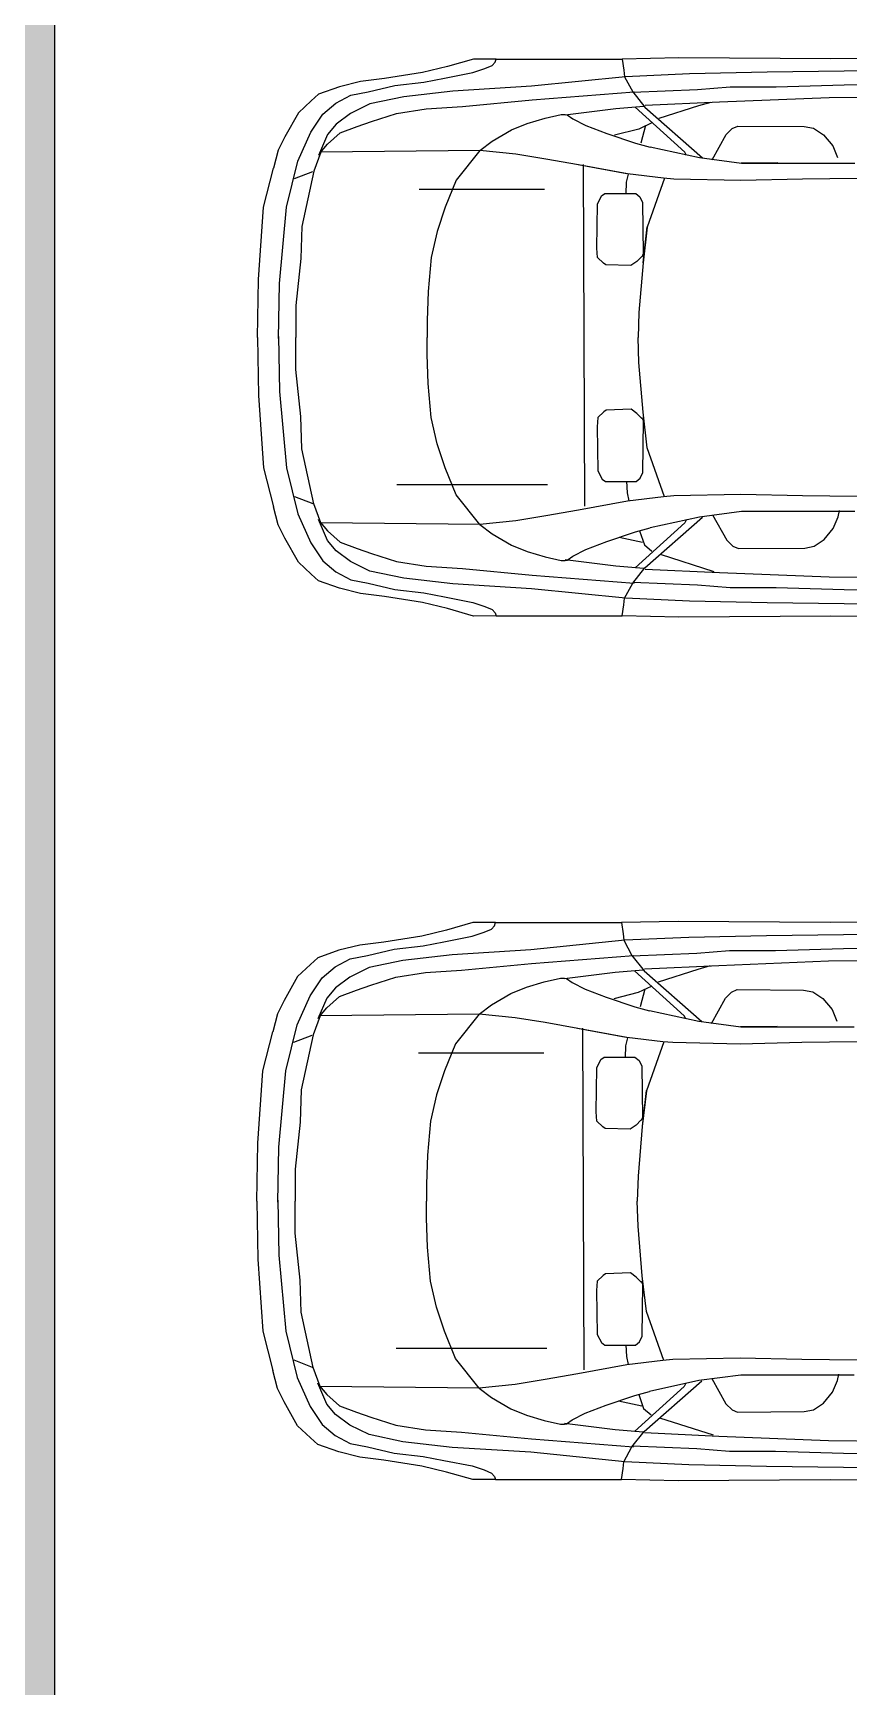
# Model space of a CAD drawing. Header units: millimetres. Extents: x 10193 to 57833, y 9963 to 44360.
# Drawn here: x 15781 to 18353, y 23806 to 29019 of the extents above; entities that cross this region are included whole.
import ezdxf

# ---------------------------------------------------------------- set-up
doc = ezdxf.new("R2010")
doc.units = ezdxf.units.MM
doc.layers.add('free-dwg.com', color=7, linetype='Continuous')
doc.layers.add('Стены', color=7, linetype='Continuous')

msp = doc.modelspace()

# ---------------------------------------------------------------- hatches: boundary and pattern name
at = {"layer": 'Стены'}
h = msp.add_hatch(dxfattribs=at)
h.set_pattern_fill('ANSI32', color=256, scale=10)
h.paths.add_polyline_path([(57833.4, 42702.7), (10593.4, 42702.7), (10593.4, 9962.7), (26833.4, 9962.7), (26833.4, 14962.7), (57833.4, 14962.7)])
h.paths.add_polyline_path([(10713.4, 42582.7), (57713.4, 42582.7), (57713.4, 15082.7), (26713.4, 15082.7), (26713.4, 10082.7), (10713.4, 10082.7)], flags=16)
h.paths.add_polyline_path([(10963.4, 42332.7), (57463.4, 42332.7), (57463.4, 15332.7), (26463.4, 15332.7), (26463.4, 10332.7), (10963.4, 10332.7)], flags=0)
h.paths.add_polyline_path([(57463.4, 42332.7), (10963.4, 42332.7), (10963.4, 10332.7), (26463.4, 10332.7), (26463.4, 15332.7), (57463.4, 15332.7)], flags=0)
h = msp.add_hatch(dxfattribs=at)
h.set_pattern_fill('ANSI36', color=256, scale=10)
h.paths.add_polyline_path([(57713.4, 42582.7), (10713.4, 42582.7), (10713.4, 10082.7), (26713.4, 10082.7), (26713.4, 15082.7), (57713.4, 15082.7)])
h.paths.add_polyline_path([(10963.4, 42332.7), (57463.4, 42332.7), (57463.4, 15332.7), (26463.4, 15332.7), (26463.4, 10332.7), (10963.4, 10332.7)], flags=16)
h = msp.add_hatch(dxfattribs=at)
h.set_pattern_fill('ANSI36', color=256, scale=10)
h.paths.add_polyline_path([(15848.4, 42332.7), (15713.4, 42332.7), (15578.4, 42332.7), (15578.4, 14947.7), (21848.4, 14947.7), (21848.4, 23082.7), (21713.4, 23082.7), (21578.4, 23082.7), (21578.4, 15217.7), (15848.4, 15217.7)])

# ---------------------------------------------------------------- linework, layer by layer
at = {"layer": 'free-dwg.com'}
for p, q in [((17169.4, 28937.7), (17086.8, 28914.2)), ((17240.5, 28937.7), (17169.4, 28937.7)), ((17237.9, 28927.6), (17240.5, 28937.7)), ((17240.5, 28937.7), (17638.1, 28937.7)), ((17816.5, 28941.2), (17638.1, 28937.7)), ((17638.1, 28937.7), (17643.2, 28902.2)), ((18296.2, 28938.4), (17816.5, 28941.2)), ((18595.2, 28940.4), (18296.2, 28938.4)), ((17008.9, 28895.3), (16888.5, 28876.4)), ((17086.8, 28914.2), (17008.9, 28895.3)), ((17078.3, 28876.9), (17167, 28894.7)), ((17167, 28894.7), (17205, 28907.3)), ((17205, 28907.3), (17227.8, 28917.4)), ((17227.8, 28917.4), (17237.9, 28927.6)), ((17648.3, 28882), (17351.9, 28851.6)), ((17643.2, 28902.2), (17645.7, 28882)), ((17645.7, 28882), (17671.1, 28833.9)), ((17850, 28891), (17648.3, 28882)), ((18095.4, 28896.6), (17850, 28891)), ((18338, 28899.4), (18095.4, 28896.6)), ((18576.7, 28903.3), (18338, 28899.4)), ((16746.9, 28850.5), (16680.8, 28826.9)), ((16813, 28867), (16746.9, 28850.5)), ((16782.7, 28824.1), (16837.7, 28833.9)), ((16888.5, 28876.4), (16813, 28867)), ((16837.7, 28833.9), (16921.3, 28854.2)), ((16921.3, 28854.2), (17012.5, 28864.3)), ((17103.7, 28836.4), (16949.2, 28818.7)), ((17012.5, 28864.3), (17078.3, 28876.9)), ((17351.9, 28851.6), (17103.7, 28836.4)), ((17354.4, 28808.6), (17676.1, 28833.9)), ((17671.1, 28833.9), (17709, 28785.8)), ((17875.1, 28840.9), (17671.5, 28832.5)), ((17978.3, 28849.2), (17875.1, 28840.9)), ((18123.3, 28849.2), (17978.3, 28849.2)), ((18338, 28854.8), (18123.3, 28849.2)), ((18563.4, 28858.3), (18338, 28854.8)), ((16657.2, 28805.7), (16617.1, 28768)), ((16680.8, 28826.9), (16657.2, 28805.7)), ((16694.1, 28764), (16735.2, 28798.8)), ((16735.2, 28798.8), (16782.7, 28824.1)), ((16842.8, 28796), (16782, 28765.6)), ((16949.2, 28818.7), (16842.8, 28796)), ((16926.4, 28765.6), (17020.1, 28780.8)), ((17020.1, 28780.8), (17134.1, 28788.4)), ((17134.1, 28788.4), (17354.4, 28808.6)), ((17617.9, 28780.8), (17458.3, 28760.5)), ((17706.5, 28788.4), (17617.9, 28780.8)), ((17835.7, 28644.1), (17678.7, 28785.8)), ((17709, 28785.8), (17891.4, 28626.4)), ((17944.8, 28801.9), (17710.5, 28790.7)), ((17754.5, 28751.1), (17880, 28791.4)), ((17880, 28791.4), (17918.3, 28802.1)), ((18290.6, 28815.8), (17944.8, 28801.9)), ((18549.9, 28818.6), (18290.6, 28815.8)), ((16617.1, 28768), (16574.6, 28692.5)), ((16656.2, 28707.2), (16694.1, 28764)), ((16736.4, 28732.7), (16708.5, 28699.8)), ((16782, 28765.6), (16736.4, 28732.7)), ((16749.1, 28704.9), (16802.2, 28725.1)), ((16802.2, 28725.1), (16847.8, 28740.3)), ((16847.8, 28740.3), (16926.4, 28765.6)), ((17288.9, 28714.6), (17338.8, 28734.2)), ((17338.8, 28734.2), (17394.7, 28750.8)), ((17394.7, 28750.8), (17446.1, 28762.9)), ((17446.1, 28762.9), (17458.2, 28762.9)), ((17458.2, 28762.9), (17464.2, 28761.4)), ((17464.2, 28761.4), (17482.3, 28749.3)), ((17482.3, 28749.3), (17523.1, 28728.2)), ((17523.1, 28728.2), (17589.6, 28702.5)), ((17731.1, 28736.2), (17690.6, 28717)), ((17711.9, 28727.7), (17697, 28672.4)), ((17984.8, 28718.7), (18002.2, 28726.5)), ((18002.2, 28726.5), (18211.5, 28725.2)), ((18211.5, 28725.2), (18241.4, 28719.5)), ((16574.6, 28692.5), (16553.3, 28650)), ((16615.1, 28615.6), (16656.2, 28707.2)), ((16708.5, 28699.8), (16680.7, 28634)), ((16708.5, 28669.4), (16749.1, 28704.9)), ((17189.2, 28649.7), (17228.5, 28678.3)), ((17228.5, 28678.3), (17288.9, 28714.6)), ((17589.6, 28702.5), (17680.3, 28672.3)), ((17690.6, 28717), (17614.1, 28697.9)), ((17680.3, 28672.3), (17726.5, 28660.1)), ((17921.2, 28619.8), (17965.5, 28699.3)), ((17965.5, 28699.3), (17984.8, 28718.7)), ((18241.4, 28719.5), (18272.4, 28698.3)), ((18272.4, 28698.3), (18301.6, 28663.5)), ((16553.3, 28650), (16539.2, 28593.5)), ((16687.8, 28644), (16665.7, 28584)), ((16685.7, 28641.6), (16708.5, 28669.4)), ((17189.2, 28649.7), (16687.8, 28644)), ((17189.2, 28649.7), (17114.7, 28555.5)), ((17302.5, 28637.6), (17189.2, 28649.7)), ((17397.7, 28622.5), (17302.5, 28637.6)), ((17500.5, 28604.4), (17397.7, 28622.5)), ((17881.5, 28625.7), (17726.5, 28660.1)), ((17840.8, 28634), (17835.7, 28644.1)), ((18014.4, 28608.5), (17881.5, 28625.7)), ((18301.6, 28663.5), (18317.2, 28626.8)), ((16507.6, 28470.2), (16539.2, 28593.5)), ((16580.3, 28470.2), (16615.1, 28615.6)), ((16604.7, 28560.6), (16662.9, 28583.4)), ((16665.7, 28584), (16627.7, 28410.2)), ((17653.1, 28575.8), (17498.9, 28604.1)), ((17654.6, 28575.7), (17500.5, 28604.4)), ((17514.9, 28605.3), (17519, 27528.1)), ((17652.1, 28549.4), (17657.9, 28574.6)), ((17768.3, 28561.8), (17654.6, 28575.7)), ((18128.5, 28610), (18012.8, 28609.7)), ((18130, 28608.5), (18014.4, 28608.5)), ((18371.2, 28608.5), (18130, 28608.5)), ((17393.6, 28526.7), (16998, 28526.7)), ((17114.7, 28555.5), (17079.9, 28470.2)), ((17650.3, 28512.6), (17652.1, 28549.4)), ((17771.7, 28562.3), (17716.7, 28408)), ((17800.3, 28559.3), (17768.3, 28561.8)), ((18011.9, 28554.4), (17800.3, 28559.3)), ((18206.3, 28559.3), (18011.9, 28554.4)), ((18607.4, 28564.3), (18206.3, 28559.3)), ((16491.8, 28242.8), (16507.6, 28470.2)), ((16558.2, 28230.2), (16580.3, 28470.2)), ((17079.9, 28470.2), (17054.6, 28394.4)), ((17557.9, 28341), (17560.1, 28479.7)), ((17560.1, 28479.7), (17573.1, 28505.9)), ((17573.1, 28505.9), (17583.6, 28513.7)), ((17583.6, 28513.7), (17680.5, 28514)), ((17680.5, 28514), (17693.6, 28503.6)), ((17693.6, 28503.6), (17701.5, 28485.3)), ((17701.5, 28485.3), (17704.6, 28323.1)), ((16627.7, 28410.2), (16624.6, 28309.1)), ((17054.6, 28394.4), (17035.6, 28312.3)), ((17715.7, 28408.3), (17702.9, 28295.7)), ((17716.7, 28408), (17703.6, 28295.5)), ((16624.6, 28309.1), (16608.8, 28160.7)), ((17035.6, 28312.3), (17026.1, 28204.9)), ((17560.6, 28312.2), (17557.9, 28341)), ((17579, 28294), (17560.6, 28312.2)), ((17699.4, 28315.3), (17683.7, 28299.5)), ((17704.6, 28323.1), (17699.4, 28312.6)), ((17586.9, 28288.8), (17579, 28294)), ((17665.4, 28286.4), (17586.9, 28288.8)), ((17683.7, 28299.5), (17665.4, 28286.4)), ((17703.6, 28295.5), (17690.5, 28138.5)), ((16488.6, 28059.6), (16491.8, 28242.8)), ((16555, 28056.4), (16558.2, 28230.2)), ((17026.1, 28204.9), (17023, 28113.3)), ((16608.8, 28160.7), (16608.8, 28059.8)), ((17023, 28113.3), (17023, 28059.8)), ((17690.5, 28138.5), (17687.9, 28060)), ((16488.6, 28060.1), (16491.8, 27876.9)), ((16555, 28063.3), (16558.2, 27889.5)), ((16608.8, 27959), (16608.8, 28059.8)), ((17023, 28006.4), (17023, 28059.8)), ((17690.5, 27981.2), (17687.9, 28059.7)), ((17026.1, 27914.8), (17023, 28006.4)), ((16624.6, 27810.5), (16608.8, 27959)), ((17703.6, 27824.2), (17690.5, 27981.2)), ((17035.6, 27807.4), (17026.1, 27914.8)), ((16491.8, 27876.9), (16507.6, 27649.4)), ((16558.2, 27889.5), (16580.3, 27649.4)), ((16627.7, 27709.4), (16624.6, 27810.5)), ((17054.6, 27725.2), (17035.6, 27807.4)), ((17561.3, 27807.3), (17558.7, 27778.5)), ((17579.7, 27825.6), (17561.3, 27807.3)), ((17587.5, 27830.8), (17579.7, 27825.6)), ((17666.1, 27833.5), (17587.5, 27830.8)), ((17684.4, 27820.4), (17666.1, 27833.5)), ((17700.1, 27804.7), (17684.4, 27820.4)), ((17705.3, 27796.8), (17700.1, 27807.3)), ((17702.7, 27634.7), (17705.3, 27796.8)), ((17716.7, 27711.7), (17703.6, 27824.2)), ((17558.7, 27778.5), (17561.3, 27639.9)), ((16665.7, 27535.7), (16627.7, 27709.4)), ((17079.9, 27649.4), (17054.6, 27725.2)), ((17771.7, 27557.3), (17716.7, 27711.7)), ((16507.6, 27649.4), (16539.2, 27526.2)), ((16580.3, 27649.4), (16615.1, 27504.1)), ((17114.7, 27564.1), (17079.9, 27649.4)), ((17561.3, 27639.9), (17574.4, 27613.7)), ((17694.9, 27616.3), (17702.7, 27634.7)), ((17403, 27595.2), (16927.4, 27595.2)), ((17574.4, 27613.7), (17584.9, 27605.9)), ((17584.9, 27605.9), (17681.8, 27605.9)), ((17651.6, 27607.2), (17653.5, 27570.4)), ((17681.8, 27605.9), (17694.9, 27616.3)), ((16553.3, 27469.6), (16539.2, 27526.2)), ((16604.7, 27559.1), (16662.9, 27536.3)), ((16687.8, 27475.7), (16665.7, 27535.7)), ((17189.2, 27470), (17114.7, 27564.1)), ((17654.6, 27544), (17500.5, 27515.3)), ((17653.5, 27570.4), (17659.3, 27545.3)), ((17768.3, 27557.9), (17654.6, 27544)), ((17800.3, 27560.3), (17768.3, 27557.9)), ((18011.9, 27565.2), (17800.3, 27560.3)), ((18206.3, 27560.3), (18011.9, 27565.2)), ((18607.4, 27555.4), (18206.3, 27560.3)), ((16615.1, 27504.1), (16656.2, 27412.5)), ((16708.5, 27419.9), (16680.7, 27485.7)), ((16685.7, 27478.1), (16708.5, 27450.2)), ((17189.2, 27470), (16687.8, 27475.7)), ((17302.5, 27482.1), (17189.2, 27470)), ((17397.7, 27497.2), (17302.5, 27482.1)), ((17500.5, 27515.3), (17397.7, 27497.2)), ((17835.7, 27475.6), (17678.7, 27333.8)), ((17709, 27333.8), (17891.4, 27493.3)), ((17881.5, 27493.9), (17726.5, 27459.5)), ((17840.8, 27485.7), (17835.7, 27475.6)), ((18014.4, 27511.2), (17881.5, 27493.9)), ((17922.8, 27500.7), (17967.4, 27421.4)), ((18130, 27511.2), (18014.4, 27511.2)), ((18371.2, 27511.2), (18130, 27511.2)), ((18303.3, 27458.1), (18318.8, 27494.9)), ((18318.8, 27494.9), (18322.7, 27514.3)), ((16574.6, 27427.2), (16553.3, 27469.6)), ((16617.1, 27351.7), (16574.6, 27427.2)), ((16708.5, 27450.2), (16749.1, 27414.8)), ((17189.2, 27470), (17228.5, 27441.3)), ((17228.5, 27441.3), (17288.9, 27405.1)), ((17589.6, 27417.2), (17680.3, 27447.4)), ((17702, 27413.7), (17628.4, 27429.1)), ((17680.3, 27447.4), (17726.5, 27459.5)), ((17692.3, 27450.4), (17707.8, 27405.9)), ((17967.4, 27421.4), (17986.7, 27402)), ((18243.2, 27402), (18274.2, 27423.3)), ((18274.2, 27423.3), (18303.3, 27458.1)), ((16656.2, 27412.5), (16694.1, 27355.6)), ((16736.4, 27387), (16708.5, 27419.9)), ((16782, 27354.1), (16736.4, 27387)), ((16749.1, 27414.8), (16802.2, 27394.6)), ((16802.2, 27394.6), (16847.8, 27379.4)), ((16847.8, 27379.4), (16926.4, 27354.1)), ((17288.9, 27405.1), (17338.8, 27385.5)), ((17338.8, 27385.5), (17394.7, 27368.9)), ((17464.2, 27358.3), (17482.3, 27370.4)), ((17482.3, 27370.4), (17523.1, 27391.5)), ((17523.1, 27391.5), (17589.6, 27417.2)), ((17707.8, 27405.9), (17731, 27386.6)), ((17758.1, 27376.9), (17926.7, 27322.7)), ((17986.7, 27402), (18004.2, 27394.3)), ((18004.2, 27394.3), (18213.4, 27396.2)), ((18213.4, 27396.2), (18243.2, 27402)), ((16657.2, 27314), (16617.1, 27351.7)), ((16694.1, 27355.6), (16735.2, 27320.9)), ((16735.2, 27320.9), (16782.7, 27295.6)), ((16842.8, 27323.7), (16782, 27354.1)), ((16949.2, 27300.9), (16842.8, 27323.7)), ((16926.4, 27354.1), (17020.1, 27338.9)), ((17020.1, 27338.9), (17134.1, 27331.3)), ((17134.1, 27331.3), (17354.4, 27311.1)), ((17394.7, 27368.9), (17446.1, 27356.8)), ((17446.1, 27356.8), (17458.2, 27356.8)), ((17458.2, 27356.8), (17464.2, 27358.3)), ((17617.9, 27338.9), (17458.3, 27359.1)), ((17706.5, 27331.3), (17617.9, 27338.9)), ((17671.1, 27285.8), (17709, 27333.8)), ((17944.8, 27317.8), (17710.5, 27329)), ((18290.6, 27303.9), (17944.8, 27317.8)), ((16680.8, 27292.8), (16657.2, 27314)), ((16746.9, 27269.2), (16680.8, 27292.8)), ((16813, 27252.7), (16746.9, 27269.2)), ((16782.7, 27295.6), (16837.7, 27285.8)), ((16837.7, 27285.8), (16921.3, 27265.5)), ((16921.3, 27265.5), (17012.5, 27255.4)), ((17103.7, 27283.2), (16949.2, 27300.9)), ((17351.9, 27268), (17103.7, 27283.2)), ((17648.3, 27237.7), (17351.9, 27268)), ((17354.4, 27311.1), (17676.1, 27285.8)), ((17645.7, 27237.7), (17671.1, 27285.8)), ((17875.1, 27278.8), (17671.5, 27287.2)), ((17978.3, 27270.5), (17875.1, 27278.8)), ((18123.3, 27270.5), (17978.3, 27270.5)), ((18338, 27264.9), (18123.3, 27270.5)), ((18549.9, 27301.1), (18290.6, 27303.9)), ((18563.4, 27261.4), (18338, 27264.9)), ((16888.5, 27243.3), (16813, 27252.7)), ((17008.9, 27224.4), (16888.5, 27243.3)), ((17086.8, 27205.5), (17008.9, 27224.4)), ((17012.5, 27255.4), (17078.3, 27242.7)), ((17078.3, 27242.7), (17167, 27225)), ((17167, 27225), (17205, 27212.4)), ((17638.1, 27182), (17643.2, 27217.4)), ((17643.2, 27217.4), (17645.7, 27237.7)), ((17850, 27228.7), (17648.3, 27237.7)), ((18095.4, 27223.1), (17850, 27228.7)), ((18338, 27220.3), (18095.4, 27223.1)), ((18576.7, 27216.4), (18338, 27220.3)), ((17169.4, 27181.9), (17086.8, 27205.5)), ((17240.5, 27182), (17169.4, 27181.9)), ((17205, 27212.4), (17227.8, 27202.2)), ((17227.8, 27202.2), (17237.9, 27192.1)), ((17237.9, 27192.1), (17240.5, 27182)), ((17240.5, 27182), (17638.1, 27182)), ((17816.5, 27178.5), (17638.1, 27182)), ((18296.2, 27181.3), (17816.5, 27178.5)), ((18595.2, 27179.2), (18296.2, 27181.3)), ((17006.7, 26173), (16886.4, 26154.2)), ((17084.6, 26191.9), (17006.7, 26173)), ((17076.2, 26154.7), (17164.9, 26172.4)), ((17167.2, 26215.5), (17084.6, 26191.9)), ((17164.9, 26172.4), (17202.9, 26185)), ((17238.3, 26215.4), (17167.2, 26215.5)), ((17202.9, 26185), (17225.6, 26195.2)), ((17225.6, 26195.2), (17235.8, 26205.3)), ((17235.8, 26205.3), (17238.3, 26215.4)), ((17238.3, 26215.4), (17636, 26215.4)), ((17814.4, 26218.9), (17636, 26215.4)), ((17636, 26215.4), (17641.1, 26180)), ((17641.1, 26180), (17643.6, 26159.7)), ((18294, 26216.1), (17814.4, 26218.9)), ((18093.2, 26174.3), (17847.8, 26168.8)), ((18335.9, 26177.1), (18093.2, 26174.3)), ((18593.1, 26218.2), (18294, 26216.1)), ((18574.5, 26181.1), (18335.9, 26177.1)), ((16744.7, 26128.2), (16678.6, 26104.6)), ((16810.8, 26144.7), (16744.7, 26128.2)), ((16886.4, 26154.2), (16810.8, 26144.7)), ((16835.6, 26111.7), (16919.2, 26131.9)), ((16919.2, 26131.9), (17010.3, 26142)), ((17010.3, 26142), (17076.2, 26154.7)), ((17349.8, 26129.4), (17101.5, 26114.2)), ((17646.1, 26159.7), (17349.8, 26129.4)), ((17643.6, 26159.7), (17668.9, 26111.7)), ((17847.8, 26168.8), (17646.1, 26159.7)), ((17872.9, 26118.6), (17669.4, 26110.2)), ((17976.1, 26127), (17872.9, 26118.6)), ((18121.1, 26127), (17976.1, 26127)), ((18335.9, 26132.5), (18121.1, 26127)), ((18561.3, 26136), (18335.9, 26132.5)), ((16655, 26083.4), (16614.9, 26045.7)), ((16678.6, 26104.6), (16655, 26083.4)), ((16692, 26041.8), (16733.1, 26076.5)), ((16733.1, 26076.5), (16780.5, 26101.8)), ((16840.6, 26073.7), (16779.8, 26043.3)), ((16780.5, 26101.8), (16835.6, 26111.7)), ((16947, 26096.5), (16840.6, 26073.7)), ((17101.5, 26114.2), (16947, 26096.5)), ((17017.9, 26058.5), (17131.9, 26066.1)), ((17131.9, 26066.1), (17352.3, 26086.3)), ((17352.3, 26086.3), (17674, 26111.7)), ((17704.4, 26066.1), (17615.7, 26058.5)), ((17668.9, 26111.7), (17706.9, 26063.6)), ((17942.7, 26079.6), (17708.4, 26068.4)), ((17752.3, 26028.8), (17877.9, 26069.2)), ((17877.9, 26069.2), (17916.2, 26079.8)), ((18288.5, 26093.5), (17942.7, 26079.6)), ((18547.8, 26096.3), (18288.5, 26093.5)), ((16614.9, 26045.7), (16572.4, 25970.2)), ((16654, 25984.9), (16692, 26041.8)), ((16779.8, 26043.3), (16734.3, 26010.4)), ((16800.1, 26002.8), (16845.7, 26018)), ((16845.7, 26018), (16924.2, 26043.3)), ((16924.2, 26043.3), (17017.9, 26058.5)), ((17336.6, 26011.9), (17392.5, 26028.5)), ((17392.5, 26028.5), (17443.9, 26040.6)), ((17443.9, 26040.6), (17456, 26040.6)), ((17456, 26040.6), (17462.1, 26039.1)), ((17615.7, 26058.5), (17456.1, 26038.3)), ((17462.1, 26039.1), (17480.2, 26027)), ((17480.2, 26027), (17521, 26005.9)), ((17833.6, 25921.9), (17676.5, 26063.6)), ((17728.9, 26013.9), (17688.5, 25994.8)), ((17706.9, 26063.6), (17889.3, 25904.1)), ((16572.4, 25970.2), (16551.2, 25927.8)), ((16612.9, 25893.3), (16654, 25984.9)), ((16706.4, 25977.5), (16678.5, 25911.7)), ((16734.3, 26010.4), (16706.4, 25977.5)), ((16706.4, 25947.2), (16746.9, 25982.6)), ((16746.9, 25982.6), (16800.1, 26002.8)), ((17226.3, 25956.1), (17286.8, 25992.3)), ((17286.8, 25992.3), (17336.6, 26011.9)), ((17521, 26005.9), (17587.5, 25980.2)), ((17587.5, 25980.2), (17678.2, 25950)), ((17688.5, 25994.8), (17611.9, 25975.7)), ((17709.8, 26005.4), (17694.9, 25950.1)), ((17919.1, 25897.6), (17963.4, 25977.1)), ((17963.4, 25977.1), (17982.7, 25996.5)), ((17982.7, 25996.5), (18000.1, 26004.3)), ((18000.1, 26004.3), (18209.3, 26002.9)), ((18209.3, 26002.9), (18239.2, 25997.2)), ((18239.2, 25997.2), (18270.3, 25976)), ((18270.3, 25976), (18299.4, 25941.3)), ((16551.2, 25927.8), (16537.1, 25871.2)), ((16685.7, 25921.7), (16663.5, 25861.7)), ((16683.6, 25919.3), (16706.4, 25947.2)), ((17187, 25927.4), (16685.7, 25921.7)), ((17187, 25927.4), (17112.5, 25833.3)), ((17187, 25927.4), (17226.3, 25956.1)), ((17300.4, 25915.3), (17187, 25927.4)), ((17395.6, 25900.2), (17300.4, 25915.3)), ((17678.2, 25950), (17724.3, 25937.9)), ((17879.4, 25903.5), (17724.3, 25937.9)), ((17838.6, 25911.7), (17833.6, 25921.9)), ((18299.4, 25941.3), (18315, 25904.6)), ((16505.4, 25748), (16537.1, 25871.2)), ((16578.2, 25748), (16612.9, 25893.3)), ((16602.5, 25838.3), (16660.8, 25861.1)), ((16663.5, 25861.7), (16625.6, 25688)), ((17498.3, 25882.1), (17395.6, 25900.2)), ((17651, 25853.6), (17496.8, 25881.8)), ((17652.5, 25853.4), (17498.3, 25882.1)), ((17512.8, 25883), (17516.8, 24805.8)), ((18012.2, 25886.3), (17879.4, 25903.5)), ((18126.3, 25887.8), (18010.7, 25887.4)), ((18127.9, 25886.3), (18012.2, 25886.3)), ((18369.1, 25886.3), (18127.9, 25886.3)), ((17112.5, 25833.3), (17077.7, 25748)), ((17648.2, 25790.4), (17650, 25827.1)), ((17650, 25827.1), (17655.7, 25852.3)), ((17766.2, 25839.5), (17652.5, 25853.4)), ((17769.5, 25840.1), (17714.5, 25685.7)), ((17798.1, 25837.1), (17766.2, 25839.5)), ((18009.8, 25832.2), (17798.1, 25837.1)), ((18204.2, 25837.1), (18009.8, 25832.2)), ((18605.3, 25842), (18204.2, 25837.1)), ((17391.5, 25804.4), (16995.9, 25804.4)), ((17555.8, 25618.8), (17558, 25757.4)), ((17558, 25757.4), (17571, 25783.6)), ((17571, 25783.6), (17581.5, 25791.5)), ((17581.5, 25791.5), (17678.3, 25791.8)), ((17678.3, 25791.8), (17691.5, 25781.3)), ((17691.5, 25781.3), (17699.4, 25763)), ((17699.4, 25763), (17702.4, 25600.9)), ((16489.6, 25520.5), (16505.4, 25748)), ((16556, 25507.9), (16578.2, 25748)), ((17077.7, 25748), (17052.5, 25672.2)), ((16625.6, 25688), (16622.4, 25586.9)), ((17052.5, 25672.2), (17033.5, 25590)), ((17713.5, 25686), (17700.8, 25573.5)), ((17714.5, 25685.7), (17701.4, 25573.2)), ((17558.5, 25590), (17555.8, 25618.8)), ((17702.4, 25600.9), (17697.2, 25590.4)), ((16622.4, 25586.9), (16606.6, 25438.4)), ((17033.5, 25590), (17024, 25482.6)), ((17576.9, 25571.7), (17558.5, 25590)), ((17584.7, 25566.5), (17576.9, 25571.7)), ((17663.3, 25564.1), (17584.7, 25566.5)), ((17681.6, 25577.3), (17663.3, 25564.1)), ((17697.2, 25593), (17681.6, 25577.3)), ((17701.4, 25573.2), (17688.4, 25416.2)), ((16486.5, 25337.3), (16489.6, 25520.5)), ((16552.9, 25334.2), (16556, 25507.9)), ((17024, 25482.6), (17020.8, 25391)), ((16606.6, 25438.4), (16606.6, 25337.6)), ((17020.8, 25391), (17020.8, 25337.6)), ((17688.4, 25416.2), (17685.7, 25337.7)), ((16486.5, 25337.8), (16489.6, 25154.6)), ((16552.9, 25341), (16556, 25167.3)), ((16606.6, 25236.8), (16606.6, 25337.6)), ((17020.8, 25284.1), (17020.8, 25337.6)), ((17688.4, 25259), (17685.7, 25337.5)), ((17024, 25192.5), (17020.8, 25284.1)), ((16622.4, 25088.3), (16606.6, 25236.8)), ((17701.4, 25102), (17688.4, 25259)), ((17033.5, 25085.1), (17024, 25192.5)), ((16489.6, 25154.6), (16505.4, 24927.2)), ((16556, 25167.3), (16578.2, 24927.2)), ((16625.6, 24987.2), (16622.4, 25088.3)), ((17052.5, 25003), (17033.5, 25085.1)), ((17559.2, 25085), (17556.6, 25056.3)), ((17577.5, 25103.4), (17559.2, 25085)), ((17585.4, 25108.6), (17577.5, 25103.4)), ((17663.9, 25111.2), (17585.4, 25108.6)), ((17682.3, 25098.1), (17663.9, 25111.2)), ((17698, 25082.4), (17682.3, 25098.1)), ((17703.2, 25074.6), (17698, 25085)), ((17714.5, 24989.4), (17701.4, 25102)), ((17556.6, 25056.3), (17559.2, 24917.6)), ((17700.6, 24912.4), (17703.2, 25074.6)), ((16663.5, 24813.4), (16625.6, 24987.2)), ((17077.7, 24927.2), (17052.5, 25003)), ((17769.5, 24835.1), (17714.5, 24989.4)), ((16505.4, 24927.2), (16537.1, 24804)), ((16578.2, 24927.2), (16612.9, 24781.9)), ((17112.5, 24841.9), (17077.7, 24927.2)), ((17400.9, 24872.9), (16925.3, 24872.9)), ((17559.2, 24917.6), (17572.3, 24891.5)), ((17572.3, 24891.5), (17582.8, 24883.6)), ((17582.8, 24883.6), (17679.6, 24883.6)), ((17649.5, 24884.9), (17651.4, 24848.2)), ((17679.6, 24883.6), (17692.7, 24894.1)), ((17692.7, 24894.1), (17700.6, 24912.4)), ((16602.5, 24836.8), (16660.8, 24814)), ((17187, 24747.8), (17112.5, 24841.9)), ((17652.5, 24821.7), (17498.3, 24793.1)), ((17651.4, 24848.2), (17657.2, 24823)), ((17766.2, 24835.6), (17652.5, 24821.7)), ((17798.1, 24838.1), (17766.2, 24835.6)), ((18009.8, 24843), (17798.1, 24838.1)), ((18204.2, 24838.1), (18009.8, 24843)), ((18605.3, 24833.2), (18204.2, 24838.1)), ((16551.2, 24747.4), (16537.1, 24804)), ((16612.9, 24781.9), (16654, 24690.2)), ((16685.7, 24753.4), (16663.5, 24813.4)), ((16706.4, 24697.6), (16678.5, 24763.4)), ((17395.6, 24774.9), (17300.4, 24759.8)), ((17498.3, 24793.1), (17395.6, 24774.9)), ((17706.9, 24611.6), (17889.3, 24771)), ((17879.4, 24771.7), (17724.3, 24737.3)), ((17838.6, 24763.4), (17833.6, 24753.3)), ((18012.2, 24788.9), (17879.4, 24771.7)), ((17920.7, 24778.5), (17965.2, 24699.1)), ((18127.9, 24788.9), (18012.2, 24788.9)), ((18369.1, 24788.9), (18127.9, 24788.9)), ((18301.2, 24735.9), (18316.7, 24772.6)), ((18316.7, 24772.6), (18320.5, 24792)), ((16572.4, 24704.9), (16551.2, 24747.4)), ((16683.6, 24755.8), (16706.4, 24728)), ((17187, 24747.8), (16685.7, 24753.4)), ((16706.4, 24728), (16746.9, 24692.6)), ((17300.4, 24759.8), (17187, 24747.8)), ((17187, 24747.8), (17226.3, 24719.1)), ((17226.3, 24719.1), (17286.8, 24682.8)), ((17587.5, 24694.9), (17678.2, 24725.1)), ((17833.6, 24753.3), (17676.5, 24611.6)), ((17678.2, 24725.1), (17724.3, 24737.3)), ((17690.1, 24728.2), (17705.6, 24683.6)), ((18272.1, 24701), (18301.2, 24735.9)), ((16614.9, 24629.5), (16572.4, 24704.9)), ((16654, 24690.2), (16692, 24633.4)), ((16734.3, 24664.7), (16706.4, 24697.6)), ((16779.8, 24631.8), (16734.3, 24664.7)), ((16746.9, 24692.6), (16800.1, 24672.3)), ((16800.1, 24672.3), (16845.7, 24657.1)), ((17286.8, 24682.8), (17336.6, 24663.2)), ((17336.6, 24663.2), (17392.5, 24646.6)), ((17480.2, 24648.1), (17521, 24669.3)), ((17521, 24669.3), (17587.5, 24694.9)), ((17699.8, 24691.4), (17626.2, 24706.9)), ((17705.6, 24683.6), (17728.9, 24664.3)), ((17965.2, 24699.1), (17984.6, 24679.8)), ((17984.6, 24679.8), (18002, 24672)), ((18002, 24672), (18211.2, 24674)), ((18211.2, 24674), (18241.1, 24679.8)), ((18241.1, 24679.8), (18272.1, 24701)), ((16655, 24591.7), (16614.9, 24629.5)), ((16692, 24633.4), (16733.1, 24598.6)), ((16840.6, 24601.5), (16779.8, 24631.8)), ((16845.7, 24657.1), (16924.2, 24631.8)), ((16924.2, 24631.8), (17017.9, 24616.6)), ((17017.9, 24616.6), (17131.9, 24609)), ((17131.9, 24609), (17352.3, 24588.8)), ((17392.5, 24646.6), (17443.9, 24634.5)), ((17443.9, 24634.5), (17456, 24634.5)), ((17456, 24634.5), (17462.1, 24636)), ((17615.7, 24616.6), (17456.1, 24636.9)), ((17462.1, 24636), (17480.2, 24648.1)), ((17704.4, 24609), (17615.7, 24616.6)), ((17668.9, 24563.5), (17706.9, 24611.6)), ((17942.7, 24595.6), (17708.4, 24606.7)), ((17756, 24654.6), (17924.5, 24600.4)), ((16678.6, 24570.5), (16655, 24591.7)), ((16744.7, 24546.9), (16678.6, 24570.5)), ((16733.1, 24598.6), (16780.5, 24573.4)), ((16780.5, 24573.4), (16835.6, 24563.5)), ((16835.6, 24563.5), (16919.2, 24543.3)), ((16947, 24578.7), (16840.6, 24601.5)), ((17101.5, 24561), (16947, 24578.7)), ((17349.8, 24545.8), (17101.5, 24561)), ((17352.3, 24588.8), (17674, 24563.5)), ((17643.6, 24515.4), (17668.9, 24563.5)), ((17872.9, 24556.6), (17669.4, 24564.9)), ((17976.1, 24548.2), (17872.9, 24556.6)), ((18288.5, 24581.6), (17942.7, 24595.6)), ((18547.8, 24578.8), (18288.5, 24581.6)), ((16810.8, 24530.4), (16744.7, 24546.9)), ((16886.4, 24521), (16810.8, 24530.4)), ((17006.7, 24502.1), (16886.4, 24521)), ((16919.2, 24543.3), (17010.3, 24533.1)), ((17084.6, 24483.3), (17006.7, 24502.1)), ((17010.3, 24533.1), (17076.2, 24520.5)), ((17076.2, 24520.5), (17164.9, 24502.8)), ((17164.9, 24502.8), (17202.9, 24490.1)), ((17646.1, 24515.4), (17349.8, 24545.8)), ((17641.1, 24495.2), (17643.6, 24515.4)), ((17847.8, 24506.4), (17646.1, 24515.4)), ((18093.2, 24500.8), (17847.8, 24506.4)), ((18121.1, 24548.2), (17976.1, 24548.2)), ((18335.9, 24542.6), (18121.1, 24548.2)), ((18561.3, 24539.2), (18335.9, 24542.6)), ((17167.2, 24459.7), (17084.6, 24483.3)), ((17238.3, 24459.7), (17167.2, 24459.7)), ((17202.9, 24490.1), (17225.6, 24480)), ((17225.6, 24480), (17235.8, 24469.9)), ((17235.8, 24469.9), (17238.3, 24459.7)), ((17238.3, 24459.7), (17636, 24459.7)), ((17636, 24459.7), (17641.1, 24495.2)), ((17814.4, 24456.3), (17636, 24459.7)), ((18294, 24459), (17814.4, 24456.3)), ((18335.9, 24498), (18093.2, 24500.8)), ((18593.1, 24457), (18294, 24459)), ((18574.5, 24494.1), (18335.9, 24498))]:
    msp.add_line(p, q, dxfattribs=at)
at = {"layer": 'Стены'}
msp.add_line((15848.4, 42332.7), (15848.4, 15217.7), dxfattribs=at)

doc.saveas('drawing.dxf')
